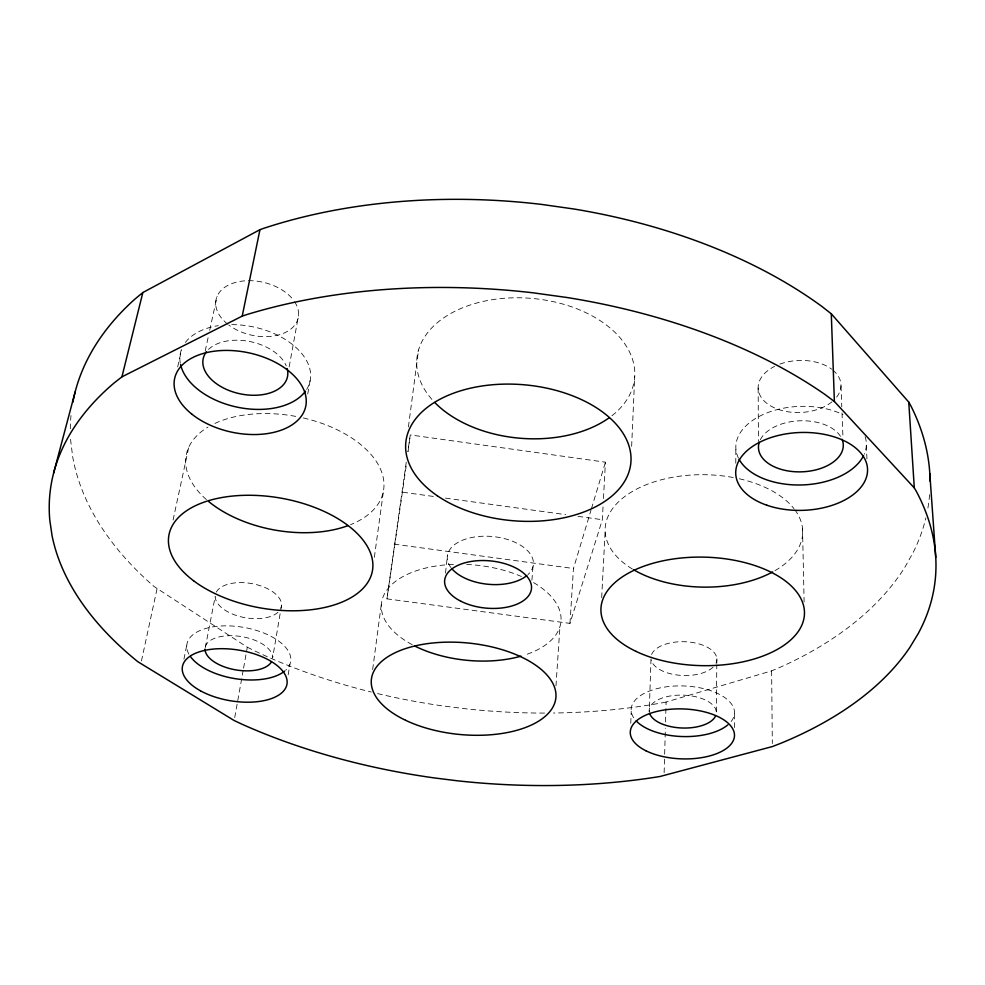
<?xml version="1.0" encoding="UTF-8"?>
<svg xmlns="http://www.w3.org/2000/svg" width="985" height="985" viewBox="0 0 985 985"><rect width="100%" height="100%" fill="white"/><g stroke="black" fill="none" stroke-linecap="round" stroke-linejoin="round"><path stroke-width="0.74" stroke-dasharray="4.92 3.69" d="M734.478 727.558L734.539 712.389M735.783 463.209L735.832 448.113M716.329 711.884L716.797 664.838M716.821 663.324L716.858 658.768M664.136 772.696L664.616 755.803M664.653 754.264L665.38 728.149M665.552 722.005L666.106 702.034L771.624 670.859L780.342 667.19A431.122 254.783 5.4 0 0 905.203 566.695L913.218 552.363A431.122 254.783 5.4 0 0 925.875 517.888M651.011 658.953L649.238 711.761A33.601 16.437 2 0 1 684.033 695.176A33.601 16.437 2 0 1 716.021 714.741M630.757 723.298L631.237 711.268M631.644 446.377L634.709 376.602M601.675 597.636L605.147 531.272M406.239 462.236L386.957 598.855L569.97 623.382L602.34 519.698L603.152 504.566M603.473 498.508L605.43 462.187L410.277 434.939L407.815 451.623M569.97 623.382L573.455 568.505L590.975 510.255M555.971 685.917L559.948 626.534M531.912 580.227L532.983 566.67M445.503 573.11L447.498 555.06M386.957 598.855L406.546 463.59M408.11 451.524L410.277 434.939M408.406 426.961L418.514 350.081M372.662 669.48L381.54 602.648M374.337 557.313L383.694 489.373M288.174 674.811L289.885 664.309M281.538 605.319L272.636 657.98A34.179 16.893 9.5 0 0 240.672 636.458A34.179 16.893 9.5 0 0 205.102 647.613M307.751 393.975L310.607 377.477M234.725 717.548L243.295 669.665M243.566 668.162L247.309 647.219L154.116 586.555A431.122 254.783 5.4 0 1 72.656 456.584L70.686 440.554A431.122 254.783 5.4 0 1 70.514 437.635M289.159 366.863L298.59 315.114M205.286 647.576L215.198 596.479A33.539 17.373 9.8 0 0 243.541 617.398A33.539 17.373 9.8 0 0 280.159 609.653M183.936 659.211L187.261 642.651M141.446 660.997L157.009 588.931M173.065 520.006L188.763 447.215M205.2 351.005L208.414 336.217M209.694 330.307L217.094 296.3M177.682 366.9L181.548 349.884M591.406 508.789L605.43 462.187M666.106 702.034L662.055 702.847A431.122 254.783 5.4 0 1 553.435 713.017M394.123 544.139L573.455 568.505M402.816 492.229L434.791 496.637M445.454 498.102L565.784 514.663M577.961 516.349L602.34 519.698M247.309 647.219L254.98 651.036A431.122 254.783 5.4 0 0 371.308 692.061M866.308 445.454L867.034 460.697M840.981 385.911L841.781 406.916M842.015 412.912L842.988 438.423M802.516 528.391L804.117 601.97M771.624 670.859L772.326 743.54M758.154 388.004L758.438 441.539M929.594 494.605A431.122 254.783 5.4 0 1 927.427 510.698M544.57 713.078A431.122 254.783 5.4 0 1 464.526 708.658L442.4 705.863A431.122 254.783 5.4 0 1 377.021 693.452M70.317 428.807A431.122 254.783 5.4 0 1 70.994 415.547M303.343 417.96A100.224 57.795 10.2 0 1 380.444 469.008A100.224 57.795 10.2 0 1 350.512 524.685M206.431 499.617A100.224 57.795 10.2 0 1 207.958 427.108M214.865 423.439A100.224 57.795 10.2 0 1 297.359 416.692M533.599 582.615A90.201 47.797 5.7 0 1 525.017 654.939M412.223 644.695A90.201 47.797 5.7 0 1 384.409 593.967A90.201 47.797 5.7 0 1 454.516 564.356M466.631 564.454A90.201 47.797 5.7 0 1 521.336 576.447M794.821 509.762A98.795 56.207 0.8 0 1 774.013 571.189M632.37 568.998A98.795 56.207 0.8 0 1 620.07 500.38A98.795 56.207 0.8 0 1 733.542 477.565M739.329 478.772A98.795 56.207 0.8 0 1 793.959 508.642M431.873 399.356A109.286 70.157 4.9 0 1 459.035 309.315A109.286 70.157 4.9 0 1 603.091 322.637A109.286 70.157 4.9 0 1 611.611 415.978M832.793 370.052A41.444 26.016 -2.5 0 1 836.093 397.792M831.956 401.843A41.444 26.016 -2.5 0 1 769.901 405.451A41.444 26.016 -2.5 0 1 774.592 366.383M779.861 364.118A41.444 26.016 -2.5 0 1 831.66 369.166M713.029 667.202A32.985 16.917 1.7 0 1 678.012 675.119A32.985 16.917 1.7 0 1 651.22 660.048M651.59 654.557A32.985 16.917 1.7 0 1 690.879 642.232A32.985 16.917 1.7 0 1 716.033 663.151M216.343 592.059A33.539 17.373 9.8 0 1 256.075 584.524A33.539 17.373 9.8 0 1 280.86 608.274M294.613 301.755A42.084 27.075 12.8 0 1 281.575 334.038A42.084 27.075 12.8 0 1 228.729 324.988M227.646 324.139A42.084 27.075 12.8 0 1 217.192 296.079A42.084 27.075 12.8 0 1 247.05 280.713M248.392 280.676A42.084 27.075 12.8 0 1 293.801 300.585M760.321 439.716A42.429 25.536 -2 0 1 799.82 420.804A42.429 25.536 -2 0 1 840.747 436.737M208.488 349.441A43.106 26.583 12.2 0 1 250.633 341.684A43.106 26.583 12.2 0 1 286.266 365.903M450.921 567.545A43.217 23.972 5.4 0 1 492.377 536.517A43.217 23.972 5.4 0 1 527.96 574.6M865.113 436.626A65.293 39.301 -2 0 1 864.214 454.245M738.454 458.099A65.293 39.301 -2 0 1 765.357 413.552A65.293 39.301 -2 0 1 843 414.599M231.734 324.631A66.327 40.927 12.2 0 1 295.069 346.695A66.327 40.927 12.2 0 1 306.273 390.023M180.28 363.145A66.327 40.927 12.2 0 1 181.314 349.909M185.377 342.435A66.327 40.927 12.2 0 1 218.325 325.653M188.935 654.212A52.599 26.004 9.5 0 1 242.864 627.236A52.599 26.004 9.5 0 1 285.65 670.231M633.687 717.782A51.712 25.302 2 0 1 685.794 686.053A51.712 25.302 2 0 1 729.873 722.978"/><path stroke-width="1.48" d="M242.212 316.111L245.721 314.917A444.752 246.607 5.4 0 1 533.685 292.89L567.397 297.568A444.752 246.607 5.4 0 1 824.667 394.271L834.393 401.511L914.302 487.92L916.222 491.146A444.752 246.607 5.4 0 1 918.303 633.453L909.98 647.219A444.752 246.607 5.4 0 1 781.302 743.096L772.351 746.568L659.913 776.512A444.752 246.607 5.4 0 1 457.397 780.797L434.705 777.978A444.752 246.607 5.4 0 1 242.088 724.258L234.184 720.54L137.789 661.686A444.752 246.607 5.4 0 1 52.082 535.815L49.804 520.289A444.752 246.607 5.4 0 1 113.841 383.19L121.918 376.861L242.212 316.111L259.954 229.677L263.352 228.446A431.122 254.783 5.4 0 1 541.393 204.387L573.861 208.992A431.122 254.783 5.4 0 1 821.896 306.446L831.291 313.809L908.749 402.102L910.633 405.401A431.122 254.783 5.4 0 1 930.062 481.173M121.918 376.861L142.85 292.533L259.954 229.677M53.596 473.169L75.155 391.931M142.85 292.533L134.933 299.071A431.122 254.783 5.4 0 0 72.853 402.249M929.803 473.613L935.75 557.424M908.749 402.102L914.302 487.92M831.291 313.809L834.393 401.511M347.803 525.719A100.224 57.795 10.2 0 1 208.709 501.55M521.04 656.145A90.201 47.797 5.7 0 1 414.919 646.098M772.683 571.928A98.795 56.207 0.8 0 1 633.552 569.699M609.112 417.825A109.286 70.157 4.9 0 1 434.767 402.496M842.052 439.285A42.429 25.536 -2 0 1 801.901 471.827A42.429 25.536 -2 0 1 759.25 442.314M715.479 716.144A33.601 16.437 2 0 1 681.472 727.977A33.601 16.437 2 0 1 649.546 713.189M271.257 662.203A34.179 16.893 9.5 0 1 234.024 669.566A34.179 16.893 9.5 0 1 204.991 649.09M287.177 368.538A43.106 26.583 12.2 0 1 240.242 393.84A43.106 26.583 12.2 0 1 206.468 351.707M526.803 575.597A43.217 23.972 5.4 0 1 488.117 584.277A43.217 23.972 5.4 0 1 451.696 568.53M863.549 455.661A65.293 39.301 -2 0 1 801.852 484.952A65.293 39.301 -2 0 1 739.07 459.293M305.485 391.168A66.327 40.927 12.2 0 1 236.954 407.1A66.327 40.927 12.2 0 1 180.563 364.524M284.628 671.105A52.599 26.004 9.5 0 1 235.809 678.763A52.599 26.004 9.5 0 1 190.413 656.539M727.853 724.861A51.712 25.302 2 0 1 681.017 736.497A51.712 25.302 2 0 1 636.162 720.885M193.552 580.731A103.302 55.837 9.8 0 0 367.38 583.034A103.302 55.837 9.8 0 0 251.15 495.283A103.302 55.837 9.8 0 0 193.552 580.731M405.586 720.294A92.713 45.926 5.6 0 0 554.851 702.662A92.713 45.926 5.6 0 0 430.334 643.267A92.713 45.926 5.6 0 0 405.586 720.294M635.953 651.356A101.787 54.261 1.2 0 0 802.603 623.246A101.787 54.261 1.2 0 0 669.529 559.578A101.787 54.261 1.2 0 0 635.953 651.356M437.278 495.75A112.98 68.199 5 0 0 626.694 477.528A112.98 68.199 5 0 0 491.059 384.889A112.98 68.199 5 0 0 437.278 495.75M461.14 601.379A43.611 23.714 5.4 0 0 531.087 590.766A43.611 23.714 5.4 0 0 471.975 561.327A43.611 23.714 5.4 0 0 461.14 601.379M766.872 505.231A65.946 38.944 -1.8 0 0 867.526 471.359A65.946 38.944 -1.8 0 0 770.529 437.709A65.946 38.944 -1.8 0 0 766.872 505.231M191.607 413.946A67.005 40.57 12 0 0 303.257 413.109A67.005 40.57 12 0 0 225.651 350.426A67.005 40.57 12 0 0 191.607 413.946M200.386 690.756A53.018 25.672 9.4 0 0 286.216 686.804A53.018 25.672 9.4 0 0 217.414 648.783A53.018 25.672 9.4 0 0 200.386 690.756M645.815 750.718A52.119 24.97 2 0 0 732.791 741.582A52.119 24.97 2 0 0 668.483 709.446A52.119 24.97 2 0 0 645.815 750.718"/></g></svg>
